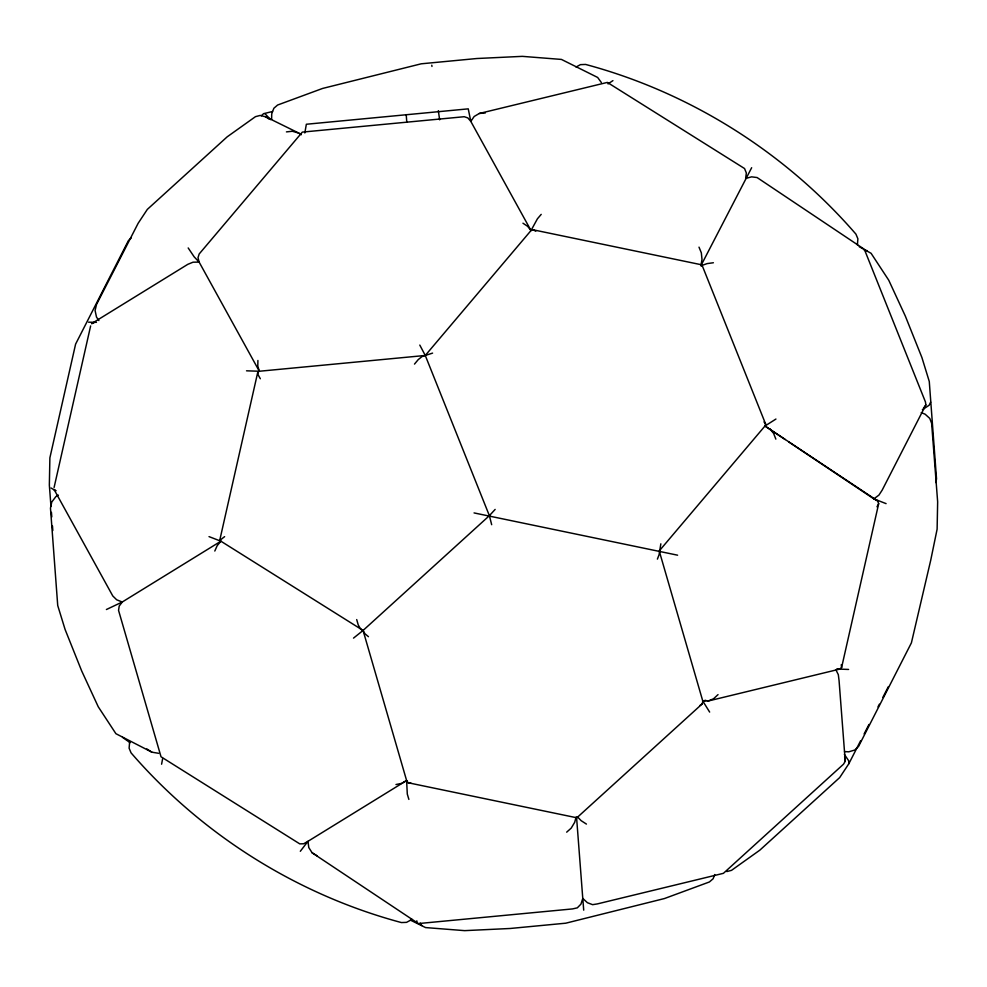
<?xml version="1.0" encoding="UTF-8"?>
<svg xmlns="http://www.w3.org/2000/svg" width="987" height="987" viewBox="0 0 987 987"><rect width="100%" height="100%" fill="white"/><g stroke="black" fill="none" stroke-linecap="round" stroke-linejoin="round"><path stroke-width="1.48" d="M257.903 360.477L257.804 366.091L259.334 371.248L257.78 372.148L219.706 540.457L363.068 630.459L364.906 633.703L368.447 636.701M356.702 619.565L358.244 624.968L360.502 628.842L363.068 630.459L406.607 780.52L407.298 794.079L408.877 799.396M271.61 119.402L271.721 113.887L273.868 108.249L277.606 105.029L322.576 88.448L421.202 63.81L476.844 58.517L522.357 56.358L561.455 59.43L597.653 77.455L601.354 82.526M660.846 543.825L659.069 554.731L657.391 559.123M129.618 742.076L129.112 748.208L131.061 752.859C201.78 834.583 296.939 894.58 401.401 922.561L406.533 922.364L412.06 919.378M857.382 244.924L857.888 238.792L855.939 234.141C785.22 152.417 690.061 92.42 585.599 64.439L580.455 64.636L576.05 67.03M395.984 784.529L401.635 783.382L406.607 780.52L408.149 782.753L576.852 817.791L702.312 703.78L702.769 701.004L659.23 550.943L764.974 426.014L775.942 419.043M701.091 264.541L702.004 259.47L701.338 252.845L699.006 247.145M161.597 764.209L162.695 758.361M935.75 482.532L936.527 478.88L929.273 381.475L921.907 357.528L905.35 316.136L888.756 280.234L871.089 253.301L859.221 246.688M54.088 487.504L90.631 325.932M709.653 712.083L702.769 701.004L708.135 701.029L839.481 669.161L841.566 667.693L878.677 503.678L877.554 500.853L764.974 426.014L765.604 423.978L701.917 264.861L533.214 229.823L531.006 230.539L425.274 355.468L422.103 356.517L418.266 359.576L414.491 364.092M576.1 817.088L574.693 822.294L571.214 828.118L566.674 832.164M714.748 874.519L713.132 878.751L709.394 881.971L664.424 898.552L565.785 923.19L510.156 928.483L464.643 930.642L425.545 927.57L410.407 920.118M214.796 551.042L217.177 545.675L220.891 541.209L209.022 536.62M522.95 223.198L527.65 226.331L531.006 230.539L537.422 218.806L541.209 214.376M930.642 402.128L929.125 405.25L922.364 409.765M751.662 167.704L701.56 264.454M531.006 230.539L470.811 121.401L474.192 116.466L479.324 113.468L607.338 82.414L744.556 168.543L746.345 172.984L745.629 178.474L751.588 176.846L757.078 177.537L863.304 248.613L864.489 249.662L925.448 401.956L925.855 404.904L882.181 490.12L878.948 495.079L873.853 498.867L789.02 442.102M726.802 871.57L731.515 870.349L759.842 850.152L839.666 777.608L848.857 763.704L860.639 740.706M864.106 733.946L868.967 724.483M877.974 706.902L879.368 704.2M882.822 697.427L888.374 686.619M876.987 506.812L878.677 503.678M701.461 265.651L701.917 264.861L700.856 265.811L707.124 263.603L713.391 262.752M835.989 669.988L838.321 674.664L839.073 680.685L845.242 761.285L843.503 764.197L723.422 873.322L597.32 903.919L592.595 904.672L587.401 902.698L582.774 898.404L576.568 817.322M923.413 408.322L925.855 404.904M219.706 540.457L224.617 536.644M300.307 851.287L307.956 841.331L406.607 780.52M495.141 509.415L489.379 515.67L363.068 630.459L353.506 638.12M131.296 237.867L128.458 240.557L75.604 344.118L49.881 457.832L49.35 485.172L50.966 506.319M718.042 694.601L713.564 698.759L708.135 701.029M261.321 115.738L263.578 113.678L272.486 111.519M699.857 705.532L702.312 703.78M608.017 83.907L612.939 80.626M106.399 609.522L122.252 602.008L220.891 541.209M58.344 495.116L55.877 496.609L51.768 502.025L50.473 508.12L57.727 605.524L65.093 629.472L81.65 670.864L98.244 706.766L115.911 733.699L151.875 752.18L158.611 753.303M93.901 322.934L91.557 323.662L187.801 264.331L193.057 262.184L199.14 262.11L259.334 371.248L425.274 355.468L432.59 353.112M702.769 701.004L705.742 700.276M286.427 131.888L292.337 131.259L298.888 133.134L301.282 134.75M479.324 113.468L485.283 112.974M848.586 669.445L836.816 669.013L839.481 669.161M88.559 322.181L96.467 322.33M246.528 370.816L259.334 371.248M844.539 751.588L848.758 751.823L854.754 750.034L858.542 746.443L911.396 642.882L930.716 560.271L937.119 529.168L937.65 501.828L931.629 423.3L929.779 418.414L925.127 414.207L921.229 412.591M864.304 250.291L867.252 250.649M408.149 782.753L410.913 783.11M474.056 512.919L677.6 555.188M298.888 133.134L265.922 116.898L260.198 115.43L255.485 116.651L227.158 136.848L147.334 209.392L138.143 223.296L96.541 304.44L95.085 310.51L96.492 317.074L98.897 320.578M55.951 490.749L54.051 489.466L112.777 595.951L116.688 599.8L122.252 602.008L119.205 606.08L118.551 610.373L161.029 756.782L299.74 843.86L303.663 843.774L307.956 841.331L308.808 847.586L312.102 852.768L418.389 923.573L572.546 908.916L577.321 907.843L580.961 904.104L582.774 898.404L583.712 910.15M886.092 503.629L873.853 498.867L877.554 500.853M533.214 229.823L535.744 231.229M51.053 487.997L55.593 490.749M312.102 852.768L317.234 855.889M586.426 824.083L581.121 820.653L577.383 816.767M146.841 748.936L151.875 752.18M764.974 426.014L785.233 439.56M130.099 742.668L122.511 737.338M265.922 116.898L269.315 119.23M264.997 113.727L270.648 119.649M844.391 754.426L848.697 760.792L848.857 763.704M769.737 428.716L773.598 433.367L775.844 439.129M764.012 421.942L765.604 423.978M420.265 923.153L421.819 925.547M260.334 378.749L258.125 374.813L257.78 372.148M188.184 247.947L194.18 256.854L199.14 262.11L198.005 257.681L199.164 253.992L302.33 132.11L464.223 116.713L467.85 117.922L470.811 121.401L468.245 108.854L306.352 124.251L304.823 132.974M419.796 345.08L425.274 355.468L489.379 515.67L491.674 524.702M416.81 920.846L417.18 923.067M438.327 110.667L439.647 119.822M431.788 65.204L431.961 66.45M844.613 756.721L845.242 761.285M841.269 664.707L841.566 667.693M406.212 114.603L406.792 122.252M51.435 512.352L51.78 516.892M52.471 525.948L52.817 530.475"/></g></svg>
